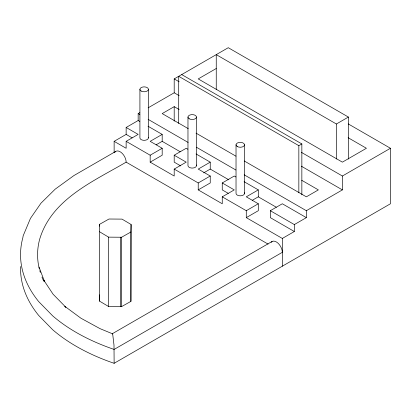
<?xml version="1.0" encoding="UTF-8"?>
<svg xmlns="http://www.w3.org/2000/svg" width="411" height="411" viewBox="0 0 411 411"><rect width="100%" height="100%" fill="white"/><g stroke="black" fill="none" stroke-linecap="round" stroke-linejoin="round"><path stroke-width="0.62" d="M99.524 231.758L99.698 224.252L109.013 219.017L122.016 219.114L131.088 224.493L130.914 301.366L121.599 306.601L108.596 306.503L99.524 301.124L99.524 231.758L108.596 237.137L121.599 237.239L130.914 231.999L131.088 224.493M99.524 301.124L99.668 294.867M112.301 334.071L112.455 333.645L272.067 241.493M148.135 107.831L174.197 92.788L174.197 78.912L228.259 47.702L348.4 117.063L348.4 159.062M114.13 152.692L114.13 141.338L126.141 134.402L126.141 127.467L138.158 120.531L138.158 113.595L139.817 112.635M216.248 68.509L198.225 78.912L342.394 162.15L366.422 148.273L348.122 137.711M179.186 109.542L174.197 106.66L162.186 113.595L188.243 128.643M114.13 141.338L126.141 148.279L126.141 141.338L138.158 134.402L126.141 127.467M180.203 151.746L162.186 141.338L162.186 134.402L150.169 141.338L162.186 148.279L162.186 155.214L150.169 162.15L150.169 155.214L126.141 141.338M268.09 244.103L126.141 162.15C93.266 181.451 51.652 199.145 39.703 239.12A173.504 100.171 0 0 0 39.328 268.892M156.175 144.806L162.186 141.338M150.169 155.214L162.186 148.279M180.753 165.931L174.197 162.15L174.197 155.214L186.214 148.279L187.848 149.224M150.169 162.15L174.197 176.021L174.197 169.085L186.214 162.15L174.197 155.214M228.809 179.802L210.242 169.085L210.242 162.15L198.225 169.085L210.242 176.021L210.242 182.957L198.225 189.892L198.225 182.957L174.197 169.085M203.686 172.867L210.242 169.085M198.225 182.957L210.242 176.021M228.259 193.36L222.253 189.892L222.253 182.957L234.27 176.021L235.904 176.966M178.703 123.403L178.703 76.312L298.843 145.674L301.849 143.942L301.849 194.85M216.248 89.634L216.248 54.637L336.388 123.999L348.4 117.063M198.225 189.892L222.253 203.769L222.253 196.828L234.27 189.892L222.253 182.957M276.315 207.236L258.298 196.828L258.298 189.892L246.281 196.828L258.298 203.764L258.298 210.704L246.281 217.64L246.281 210.704L222.253 196.828M252.287 200.296L258.298 196.828M246.281 210.704L258.298 203.764M270.31 210.704L294.338 224.576L294.338 231.511L270.31 217.64L270.31 210.704L282.326 203.764L306.354 217.64L306.354 210.704L244.18 174.809M301.314 152.306L342.394 176.021L390.45 148.273L390.45 203.769L114.13 363.298A190.54 110.009 0 0 1 52.695 329.75L38.711 315.478A190.54 110.009 0 0 1 20.581 266.539M306.354 210.704L342.394 189.892L342.394 176.021M294.338 224.576L306.354 217.64M246.281 217.64L282.326 238.447L294.338 231.511M348.261 123.916L390.45 148.273M181.708 74.576L301.849 143.942M174.197 78.912L179.191 81.799M174.197 92.788L179.191 95.671M301.314 166.178L342.394 189.892M301.731 180.29L318.366 189.892L306.354 196.828L244.247 160.973M196.006 133.123L235.929 156.175M138.158 113.595L139.822 114.556M148.145 119.365L188.115 142.437M196.443 147.246L235.852 170M138.158 120.531L139.791 121.476M147.986 126.208L162.186 134.402M196.042 153.95L210.242 162.15M244.098 181.698L258.298 189.892M126.141 134.402L132.147 137.87M39.04 267.124L44.604 281.725L43.787 280.194L53.096 294.23L65.909 307.31L64.784 306.308L80.952 318.232L100.007 328.641L112.66 333.866L113.996 345.106L114.13 363.298M336.388 123.999L336.388 159M298.843 145.674L298.843 192.764M282.326 238.447L282.326 266.194M244.524 144.806L244.524 193.36M236.027 144.806L236.027 193.36A4.249 2.451 0 0 0 240.831 195.795A4.249 2.451 0 0 0 244.375 192.728M196.468 117.063L196.468 165.618M187.971 117.063L187.971 165.618A4.249 2.451 0 0 0 192.774 168.048A4.249 2.451 0 0 0 196.319 164.981M174.197 106.66L174.197 121.163M148.412 89.315L148.412 137.87M139.915 89.315L139.915 137.87A4.249 2.451 0 0 0 144.718 140.305A4.249 2.451 0 0 0 148.263 137.238M130.914 231.999L130.914 301.366M121.599 237.239L121.599 306.601M120.48 237.229L120.48 306.591M108.596 237.137L108.596 306.503M99.698 224.252L99.698 226.163M271.116 242.382A8.497 4.906 60 0 1 277.872 243.05A8.497 4.906 60 0 1 282.326 252.318L114.13 349.427A190.54 110.009 0 0 1 52.695 315.879L38.711 301.607A190.54 110.009 0 0 1 22.872 237.589L23.16 235.816L30.465 218.359L40.941 203.224L55.192 189.158L73.934 175.548L115.887 151.325A8.497 4.906 60 0 1 122.432 153.601A8.497 4.906 60 0 1 126.141 162.15M114.931 152.209A8.497 4.906 60 0 1 115.532 151.567M43.741 281.181A173.504 100.171 0 0 1 41.973 277.122M40.314 272.431A173.504 100.171 0 0 1 39.79 270.664M141.158 91.052A4.249 2.451 0 0 0 148.263 89.952A4.249 2.451 0 0 0 143.064 86.947A4.249 2.451 0 0 0 141.158 91.052M189.214 118.794A4.249 2.451 0 0 0 196.319 117.695A4.249 2.451 0 0 0 191.12 114.695A4.249 2.451 0 0 0 189.214 118.794M237.27 146.542A4.249 2.451 0 0 0 244.375 145.443A4.249 2.451 0 0 0 239.176 142.437A4.249 2.451 0 0 0 237.27 146.542"/></g></svg>
